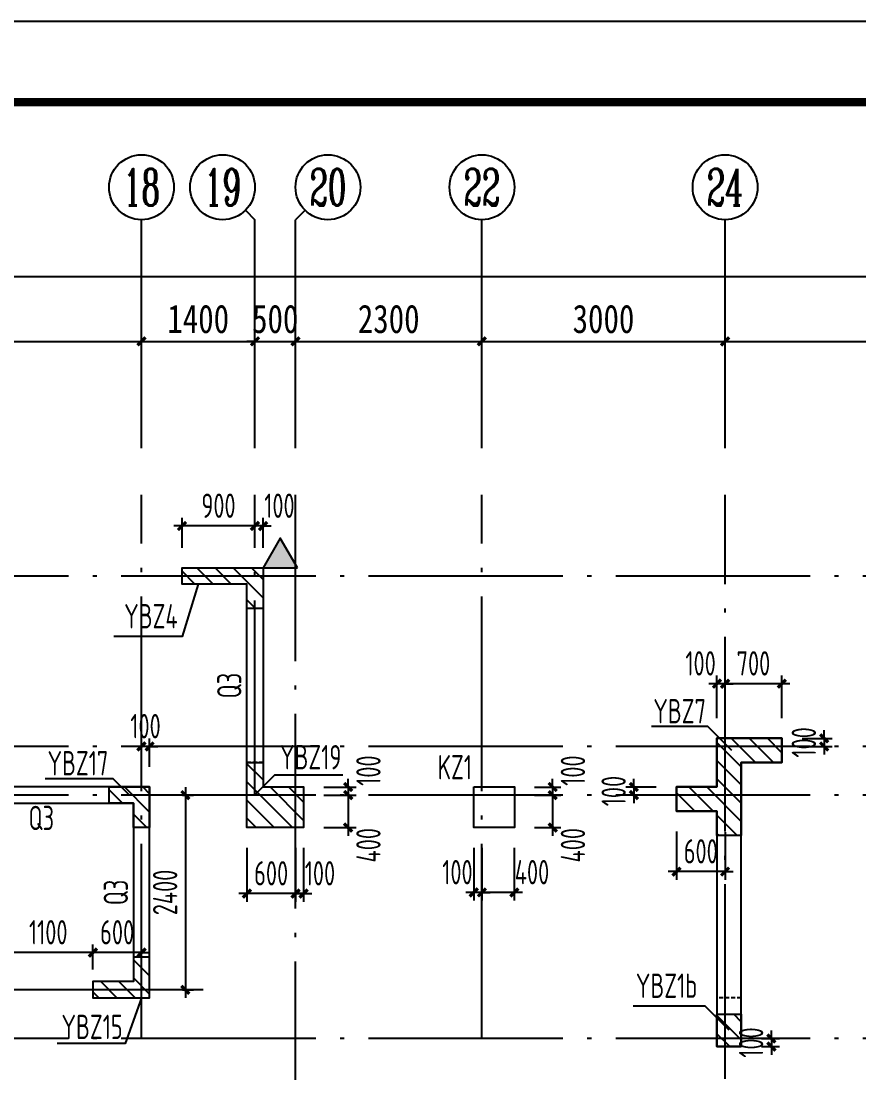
# Model space of a CAD drawing. Extents: x -144902 to 588294, y -160863 to 65494.
# Drawn here: x 8352 to 18690, y 52526 to 65494 of the extents above; entities that cross this region are included whole.
import ezdxf
from ezdxf.enums import TextEntityAlignment as Align

# ---------------------------------------------------------------- set-up
doc = ezdxf.new("R2010")
doc.units = 0
doc.header["$LTSCALE"] = 100
doc.linetypes.add('ACAD_ISO04W100', pattern=[30.5, 24, -3, 0.5, -3])
doc.linetypes.add('DASHED', pattern=[0.75, 0.5, -0.25])
doc.layers.get('0').update_dxf_attribs({"linetype": 'CONTINUOUS'})
doc.layers.get('Defpoints').update_dxf_attribs({"linetype": 'CONTINUOUS'})
for name, color, linetype in [('1508', 2, 'CONTINUOUS'), ('AXIS', 3, 'CONTINUOUS'), ('AXIS_TEXT', 7, 'CONTINUOUS'), ('colu', 255, 'CONTINUOUS'), ('COLU_DASH', 9, 'DASHED'), ('DIM', 3, 'CONTINUOUS'), ('DOTE', 253, 'ACAD_ISO04W100'), ('hatch1', 253, 'CONTINUOUS'), ('TEXT', 7, 'CONTINUOUS'), ('THIN', 7, 'CONTINUOUS'), ('tk', 7, 'CONTINUOUS'), ('剪力墙身标注', 7, 'CONTINUOUS'), ('砼墙', 3, 'CONTINUOUS')]:
    doc.layers.add(name, color=color, linetype=linetype)
doc.styles.add('_HZTXT', font='complex.shx', dxfattribs={"width": 0.7, "bigfont": 'tssdchn.shx'})
doc.styles.add('COMPLEX', font='COMPLEX')
doc.styles.add('DIM_FONT', font='SIMHEI.TTF', dxfattribs={"width": 0.8})
doc.styles.get("Standard").update_dxf_attribs({"font": 'tssdeng.shx', "width": 0.7, "bigfont": 'tssdchn.shx'})
doc.styles.add('TSSD_Dimension', font='Tssdeng.shx', dxfattribs={"width": 0.7, "bigfont": 'tssdchn.shx'})
doc.dimstyles.new('_TCH_ARCH&&100', dxfattribs={"dimtxt": 350, "dimasz": 100, "dimexe": 250, "dimexo": 300, "dimgap": 100, "dimtad": 1, "dimdec": 0, "dimzin": 0, "dimdsep": 46, "dimtxsty": 'DIM_FONT', "dimblk": 'ARCHTICK', "dimcen": 0.09, "dimclrt": 7, "dimazin": 2, "dimtfac": 1, "dimtdec": 0, "dimtix": 1, "dimtmove": 2, "dimatfit": 3, "dimfxl": 1, "dimtolj": 1, "dimtzin": 0, "dimarcsym": 0})
doc.dimstyles.new('TSSD_100_100', dxfattribs={"dimtxt": 300, "dimasz": 100, "dimexe": 100, "dimexo": 250, "dimgap": 100, "dimtad": 1, "dimdec": 0, "dimzin": 0, "dimdsep": 46, "dimtxsty": 'TSSD_Dimension', "dimblk": 'ARCHTICK', "dimcen": 0, "dimdle": 100, "dimclrt": 7, "dimadec": 0, "dimazin": 0, "dimtfac": 1, "dimtdec": 0, "dimtix": 1, "dimtmove": 2, "dimatfit": 3, "dimfxl": 1, "dimtolj": 1, "dimtzin": 0, "dimarcsym": 0})
pattern_1 = [(135, (18775.13, -16.22), (112.2532, 112.2532), [])]

# ---------------------------------------------------------------- blocks, each defined once
blk = doc.blocks.new('A1tk')
at = {"layer": 'tk', "color": 5}
blk.add_lwpolyline([(0, 0), (0, 59400), (84100, 59400), (84100, 0)], close=True, dxfattribs=at)
at = {"layer": 'tk', "const_width": 100}
blk.add_lwpolyline([(2500, 1000), (83100, 1000), (83100, 58400), (2500, 58400)], close=True, dxfattribs=at)
blk = doc.blocks.new('_ArchTick')
at = {"color": 0, "linetype": 'ByBlock', "const_width": 0.4}
blk.add_lwpolyline([(-0.5, -0.5), (0.5, 0.5)], dxfattribs=at)
blk = doc.blocks.new('*D525')
at = {"layer": 'AXIS', "color": 0, "lineweight": -2}
for p, q in [((17038, 60527), (17038, 61795)), ((21438, 60527), (21438, 61795)), ((17038, 61545), (21438, 61545))]:
    blk.add_line(p, q, dxfattribs=at)
at = {"layer": 'Defpoints', "color": 0}
for p in [(21438, 61545), (17038, 60227), (21438, 60227)]:
    blk.add_point(p, dxfattribs=at)
at = {"layer": 'AXIS', "color": 0, "lineweight": -2, "xscale": 100, "yscale": 100, "zscale": 100, "rotation": 180}
blk.add_blockref('_ArchTick', (17038, 61545), dxfattribs=at)
at = {"layer": 'AXIS', "color": 0, "lineweight": -2, "xscale": 100, "yscale": 100, "zscale": 100}
blk.add_blockref('_ArchTick', (21438, 61545), dxfattribs=at)
at = {"layer": 'AXIS', "color": 7, "insert": (19238, 61820), "char_height": 350, "attachment_point": 5, "style": 'DIM_FONT'}
blk.add_mtext('\\A1;4400', dxfattribs=at)
blk = doc.blocks.new('*D526')
at = {"layer": 'AXIS', "color": 0, "lineweight": -2}
for p, q in [((14038, 60527), (14038, 61795)), ((17038, 60527), (17038, 61795)), ((14038, 61545), (17038, 61545))]:
    blk.add_line(p, q, dxfattribs=at)
at = {"layer": 'Defpoints', "color": 0}
for p in [(17038, 61545), (14038, 60227), (17038, 60227)]:
    blk.add_point(p, dxfattribs=at)
at = {"layer": 'AXIS', "color": 0, "lineweight": -2, "xscale": 100, "yscale": 100, "zscale": 100, "rotation": 180}
blk.add_blockref('_ArchTick', (14038, 61545), dxfattribs=at)
at = {"layer": 'AXIS', "color": 0, "lineweight": -2, "xscale": 100, "yscale": 100, "zscale": 100}
blk.add_blockref('_ArchTick', (17038, 61545), dxfattribs=at)
at = {"layer": 'AXIS', "color": 7, "insert": (15538, 61820), "char_height": 350, "attachment_point": 5, "style": 'DIM_FONT'}
blk.add_mtext('\\A1;3000', dxfattribs=at)
blk = doc.blocks.new('*D527')
at = {"layer": 'AXIS', "color": 0, "lineweight": -2}
for p, q in [((11738, 60527), (11738, 61795)), ((14038, 60527), (14038, 61795)), ((11738, 61545), (14038, 61545))]:
    blk.add_line(p, q, dxfattribs=at)
at = {"layer": 'Defpoints', "color": 0}
for p in [(14038, 61545), (11738, 60227), (14038, 60227)]:
    blk.add_point(p, dxfattribs=at)
at = {"layer": 'AXIS', "color": 0, "lineweight": -2, "xscale": 100, "yscale": 100, "zscale": 100, "rotation": 180}
blk.add_blockref('_ArchTick', (11738, 61545), dxfattribs=at)
at = {"layer": 'AXIS', "color": 0, "lineweight": -2, "xscale": 100, "yscale": 100, "zscale": 100}
blk.add_blockref('_ArchTick', (14038, 61545), dxfattribs=at)
at = {"layer": 'AXIS', "color": 7, "insert": (12888, 61820), "char_height": 350, "attachment_point": 5, "style": 'DIM_FONT'}
blk.add_mtext('\\A1;2300', dxfattribs=at)
blk = doc.blocks.new('*D528')
at = {"layer": 'AXIS', "color": 0, "lineweight": -2}
for p, q in [((11238, 60527), (11238, 61795)), ((11738, 60527), (11738, 61795)), ((11238, 61545), (11138, 61545)), ((11238, 61545), (11738, 61545)), ((11738, 61545), (11838, 61545))]:
    blk.add_line(p, q, dxfattribs=at)
at = {"layer": 'Defpoints', "color": 0}
for p in [(11738, 61545), (11238, 60227), (11738, 60227)]:
    blk.add_point(p, dxfattribs=at)
at = {"layer": 'AXIS', "color": 0, "lineweight": -2, "xscale": 100, "yscale": 100, "zscale": 100}
blk.add_blockref('_ArchTick', (11238, 61545), dxfattribs=at)
at = {"layer": 'AXIS', "color": 0, "lineweight": -2, "xscale": 100, "yscale": 100, "zscale": 100, "rotation": 180}
blk.add_blockref('_ArchTick', (11738, 61545), dxfattribs=at)
at = {"layer": 'AXIS', "color": 7, "insert": (11488, 61820), "char_height": 350, "attachment_point": 5, "style": 'DIM_FONT'}
blk.add_mtext('\\A1;500', dxfattribs=at)
blk = doc.blocks.new('*D529')
at = {"layer": 'AXIS', "color": 0, "lineweight": -2}
for p, q in [((9838, 60527), (9838, 61795)), ((11238, 60527), (11238, 61795)), ((9838, 61545), (11238, 61545))]:
    blk.add_line(p, q, dxfattribs=at)
at = {"layer": 'Defpoints', "color": 0}
for p in [(11238, 61545), (9838, 60227), (11238, 60227)]:
    blk.add_point(p, dxfattribs=at)
at = {"layer": 'AXIS', "color": 0, "lineweight": -2, "xscale": 100, "yscale": 100, "zscale": 100, "rotation": 180}
blk.add_blockref('_ArchTick', (9838, 61545), dxfattribs=at)
at = {"layer": 'AXIS', "color": 0, "lineweight": -2, "xscale": 100, "yscale": 100, "zscale": 100}
blk.add_blockref('_ArchTick', (11238, 61545), dxfattribs=at)
at = {"layer": 'AXIS', "color": 7, "insert": (10538, 61820), "char_height": 350, "attachment_point": 5, "style": 'DIM_FONT'}
blk.add_mtext('\\A1;1400', dxfattribs=at)
blk = doc.blocks.new('*D530')
at = {"layer": 'AXIS', "color": 0, "lineweight": -2}
for p, q in [((5038, 60527), (5038, 61795)), ((9838, 60527), (9838, 61795)), ((5038, 61545), (9838, 61545))]:
    blk.add_line(p, q, dxfattribs=at)
at = {"layer": 'Defpoints', "color": 0}
for p in [(9838, 61545), (5038, 60227), (9838, 60227)]:
    blk.add_point(p, dxfattribs=at)
at = {"layer": 'AXIS', "color": 0, "lineweight": -2, "xscale": 100, "yscale": 100, "zscale": 100, "rotation": 180}
blk.add_blockref('_ArchTick', (5038, 61545), dxfattribs=at)
at = {"layer": 'AXIS', "color": 0, "lineweight": -2, "xscale": 100, "yscale": 100, "zscale": 100}
blk.add_blockref('_ArchTick', (9838, 61545), dxfattribs=at)
at = {"layer": 'AXIS', "color": 7, "insert": (7438, 61820), "char_height": 350, "attachment_point": 5, "style": 'DIM_FONT'}
blk.add_mtext('\\A1;4800', dxfattribs=at)
blk = doc.blocks.new('*D541')
at = {"layer": 'AXIS', "color": 0, "lineweight": -2}
for p, q in [((-12862, 60527), (-12862, 62595)), ((26238, 60527), (26238, 62595)), ((-12862, 62345), (26238, 62345))]:
    blk.add_line(p, q, dxfattribs=at)
at = {"layer": 'Defpoints', "color": 0}
for p in [(26238, 62345), (-12862, 60227), (26238, 60227)]:
    blk.add_point(p, dxfattribs=at)
at = {"layer": 'AXIS', "color": 0, "lineweight": -2, "xscale": 100, "yscale": 100, "zscale": 100, "rotation": 180}
blk.add_blockref('_ArchTick', (-12862, 62345), dxfattribs=at)
at = {"layer": 'AXIS', "color": 0, "lineweight": -2, "xscale": 100, "yscale": 100, "zscale": 100}
blk.add_blockref('_ArchTick', (26238, 62345), dxfattribs=at)
at = {"layer": 'AXIS', "color": 7, "insert": (6688, 62620), "char_height": 350, "attachment_point": 5, "style": 'DIM_FONT'}
blk.add_mtext('\\A1;39100', dxfattribs=at)
blk = doc.blocks.new('_AXISO')
blk.add_circle((0, 0), 0.5)
at = {"layer": 'AXIS_TEXT', "style": 'COMPLEX', "width": 1.041667}
blk.add_attdef('A', text='', height=0.56, dxfattribs=at).set_placement((-0.25, -0.28), (0.25, -0.28), align=Align.FIT)
blk = doc.blocks.new('*D568')
at = {"layer": 'Defpoints', "color": 0}
for p in [(14438, 56051), (14438, 55951), (14911, 55951)]:
    blk.add_point(p, dxfattribs=at)
at = {"layer": 'DIM', "color": 0, "lineweight": -2}
for p, q in [((14688, 56051), (15011, 56051)), ((14911, 56051), (14911, 56151)), ((14911, 56051), (14911, 55951)), ((14688, 55951), (15011, 55951)), ((14911, 55951), (14911, 55851))]:
    blk.add_line(p, q, dxfattribs=at)
at = {"layer": 'DIM', "color": 0, "lineweight": -2, "xscale": 100, "yscale": 100, "zscale": 100}
for p, rotation in [((14911, 56051), 270), ((14911, 55951), 90)]:
    blk.add_blockref('_ArchTick', p, dxfattribs=dict(at, rotation=rotation))
at = {"layer": 'DIM', "color": 7, "insert": (15161, 56253), "char_height": 300, "attachment_point": 5, "rotation": 90, "style": 'TSSD_Dimension'}
blk.add_mtext('\\A1;100', dxfattribs=at)
blk = doc.blocks.new('*D569')
at = {"layer": 'Defpoints', "color": 0}
for p in [(14438, 55951), (14438, 55551), (14911, 55551)]:
    blk.add_point(p, dxfattribs=at)
at = {"layer": 'DIM', "color": 0, "lineweight": -2}
for p, q in [((14911, 56051), (14911, 55451)), ((14688, 55951), (15011, 55951)), ((14688, 55551), (15011, 55551))]:
    blk.add_line(p, q, dxfattribs=at)
at = {"layer": 'DIM', "color": 0, "lineweight": -2, "xscale": 100, "yscale": 100, "zscale": 100}
for p, rotation in [((14911, 55951), 90), ((14911, 55551), 270)]:
    blk.add_blockref('_ArchTick', p, dxfattribs=dict(at, rotation=rotation))
at = {"layer": 'DIM', "color": 7, "insert": (15161, 55333), "char_height": 300, "attachment_point": 5, "rotation": 90, "style": 'TSSD_Dimension'}
blk.add_mtext('\\A1;400', dxfattribs=at)
blk = doc.blocks.new('*D570')
at = {"layer": 'Defpoints', "color": 0}
for p in [(14038, 55551), (14438, 55551), (14038, 54751)]:
    blk.add_point(p, dxfattribs=at)
at = {"layer": 'DIM', "color": 0, "lineweight": -2}
for p, q in [((14038, 55301), (14038, 54651)), ((14438, 55301), (14438, 54651)), ((14538, 54751), (13938, 54751))]:
    blk.add_line(p, q, dxfattribs=at)
at = {"layer": 'DIM', "color": 0, "lineweight": -2, "xscale": 100, "yscale": 100, "zscale": 100, "rotation": 180}
blk.add_blockref('_ArchTick', (14038, 54751), dxfattribs=at)
at = {"layer": 'DIM', "color": 0, "lineweight": -2, "xscale": 100, "yscale": 100, "zscale": 100}
blk.add_blockref('_ArchTick', (14438, 54751), dxfattribs=at)
at = {"layer": 'DIM', "color": 7, "insert": (14656, 55001), "char_height": 300, "attachment_point": 5, "style": 'TSSD_Dimension'}
blk.add_mtext('\\A1;400', dxfattribs=at)
blk = doc.blocks.new('*D571')
at = {"layer": 'Defpoints', "color": 0}
for p in [(13938, 55551), (14038, 55551), (13938, 54751)]:
    blk.add_point(p, dxfattribs=at)
at = {"layer": 'DIM', "color": 0, "lineweight": -2}
for p, q in [((13938, 55301), (13938, 54651)), ((14038, 55301), (14038, 54651)), ((13938, 54751), (13838, 54751)), ((14038, 54751), (13938, 54751)), ((14038, 54751), (14138, 54751))]:
    blk.add_line(p, q, dxfattribs=at)
at = {"layer": 'DIM', "color": 0, "lineweight": -2, "xscale": 100, "yscale": 100, "zscale": 100}
blk.add_blockref('_ArchTick', (13938, 54751), dxfattribs=at)
at = {"layer": 'DIM', "color": 0, "lineweight": -2, "xscale": 100, "yscale": 100, "zscale": 100, "rotation": 180}
blk.add_blockref('_ArchTick', (14038, 54751), dxfattribs=at)
at = {"layer": 'DIM', "color": 7, "insert": (13736, 55001), "char_height": 300, "attachment_point": 5, "style": 'TSSD_Dimension'}
blk.add_mtext('\\A1;100', dxfattribs=at)
blk = doc.blocks.new('*D616')
at = {"layer": 'Defpoints', "color": 0}
for p in [(16438, 55751), (17038, 55745), (16438, 55008)]:
    blk.add_point(p, dxfattribs=at)
at = {"layer": 'DIM', "color": 0, "lineweight": -2}
for p, q in [((16438, 55501), (16438, 54908)), ((17038, 55495), (17038, 54908)), ((16438, 55008), (16338, 55008)), ((17038, 55008), (16438, 55008)), ((17038, 55008), (17138, 55008))]:
    blk.add_line(p, q, dxfattribs=at)
at = {"layer": 'DIM', "color": 0, "lineweight": -2, "xscale": 100, "yscale": 100, "zscale": 100}
blk.add_blockref('_ArchTick', (16438, 55008), dxfattribs=at)
at = {"layer": 'DIM', "color": 0, "lineweight": -2, "xscale": 100, "yscale": 100, "zscale": 100, "rotation": 180}
blk.add_blockref('_ArchTick', (17038, 55008), dxfattribs=at)
at = {"layer": 'DIM', "color": 7, "insert": (16738, 55258), "char_height": 300, "attachment_point": 5, "style": 'TSSD_Dimension'}
blk.add_mtext('\\A1;600', dxfattribs=at)
blk = doc.blocks.new('*D617')
at = {"layer": 'Defpoints', "color": 0}
for p in [(17038, 57325), (17038, 56651), (17738, 56651)]:
    blk.add_point(p, dxfattribs=at)
at = {"layer": 'DIM', "color": 0, "lineweight": -2}
for p, q in [((17838, 57325), (16938, 57325)), ((17038, 56901), (17038, 57425)), ((17738, 56901), (17738, 57425))]:
    blk.add_line(p, q, dxfattribs=at)
at = {"layer": 'DIM', "color": 0, "lineweight": -2, "xscale": 100, "yscale": 100, "zscale": 100, "rotation": 180}
blk.add_blockref('_ArchTick', (17038, 57325), dxfattribs=at)
at = {"layer": 'DIM', "color": 0, "lineweight": -2, "xscale": 100, "yscale": 100, "zscale": 100}
blk.add_blockref('_ArchTick', (17738, 57325), dxfattribs=at)
at = {"layer": 'DIM', "color": 7, "insert": (17388, 57575), "char_height": 300, "attachment_point": 5, "style": 'TSSD_Dimension'}
blk.add_mtext('\\A1;700', dxfattribs=at)
blk = doc.blocks.new('*D618')
at = {"layer": 'Defpoints', "color": 0}
for p in [(16938, 57325), (16938, 56651), (17038, 56651)]:
    blk.add_point(p, dxfattribs=at)
at = {"layer": 'DIM', "color": 0, "lineweight": -2}
for p, q in [((16938, 57325), (16838, 57325)), ((16938, 56901), (16938, 57425)), ((17038, 57325), (16938, 57325)), ((17038, 56901), (17038, 57425)), ((17038, 57325), (17138, 57325))]:
    blk.add_line(p, q, dxfattribs=at)
at = {"layer": 'DIM', "color": 0, "lineweight": -2, "xscale": 100, "yscale": 100, "zscale": 100}
blk.add_blockref('_ArchTick', (16938, 57325), dxfattribs=at)
at = {"layer": 'DIM', "color": 0, "lineweight": -2, "xscale": 100, "yscale": 100, "zscale": 100, "rotation": 180}
blk.add_blockref('_ArchTick', (17038, 57325), dxfattribs=at)
at = {"layer": 'DIM', "color": 7, "insert": (16736, 57575), "char_height": 300, "attachment_point": 5, "style": 'TSSD_Dimension'}
blk.add_mtext('\\A1;100', dxfattribs=at)
blk = doc.blocks.new('*D619')
at = {"layer": 'Defpoints', "color": 0}
for p in [(16438, 56051), (15913, 55951), (16438, 55951)]:
    blk.add_point(p, dxfattribs=at)
at = {"layer": 'DIM', "color": 0, "lineweight": -2}
for p, q in [((16188, 56051), (15813, 56051)), ((15913, 56051), (15913, 56151)), ((15913, 56051), (15913, 55951)), ((16188, 55951), (15813, 55951)), ((15913, 55951), (15913, 55851))]:
    blk.add_line(p, q, dxfattribs=at)
at = {"layer": 'DIM', "color": 0, "lineweight": -2, "xscale": 100, "yscale": 100, "zscale": 100}
for p, rotation in [((15913, 56051), 270), ((15913, 55951), 90)]:
    blk.add_blockref('_ArchTick', p, dxfattribs=dict(at, rotation=rotation))
at = {"layer": 'DIM', "color": 7, "insert": (15663, 56001), "char_height": 300, "attachment_point": 5, "rotation": 90, "style": 'TSSD_Dimension'}
blk.add_mtext('\\A1;100', dxfattribs=at)
blk = doc.blocks.new('*D620')
at = {"layer": 'Defpoints', "color": 0}
for p in [(17738, 56651), (17738, 56551), (18260, 56551)]:
    blk.add_point(p, dxfattribs=at)
at = {"layer": 'DIM', "color": 0, "lineweight": -2}
for p, q in [((18260, 56651), (18260, 56751)), ((17988, 56651), (18360, 56651)), ((17988, 56551), (18360, 56551)), ((18260, 56651), (18260, 56551)), ((18260, 56551), (18260, 56451))]:
    blk.add_line(p, q, dxfattribs=at)
at = {"layer": 'DIM', "color": 0, "lineweight": -2, "xscale": 100, "yscale": 100, "zscale": 100}
for p, rotation in [((18260, 56651), 270), ((18260, 56551), 90)]:
    blk.add_blockref('_ArchTick', p, dxfattribs=dict(at, rotation=rotation))
at = {"layer": 'DIM', "color": 7, "insert": (18010, 56601), "char_height": 300, "attachment_point": 5, "rotation": 90, "style": 'TSSD_Dimension'}
blk.add_mtext('\\A1;100', dxfattribs=at)
blk = doc.blocks.new('*D621')
at = {"layer": 'Defpoints', "color": 0}
for p in [(11838, 56051), (11838, 55951), (12388, 55951)]:
    blk.add_point(p, dxfattribs=at)
at = {"layer": 'DIM', "color": 0, "lineweight": -2}
for p, q in [((12088, 56051), (12488, 56051)), ((12388, 56051), (12388, 56151)), ((12388, 56051), (12388, 55951)), ((12088, 55951), (12488, 55951)), ((12388, 55951), (12388, 55851))]:
    blk.add_line(p, q, dxfattribs=at)
at = {"layer": 'DIM', "color": 0, "lineweight": -2, "xscale": 100, "yscale": 100, "zscale": 100}
for p, rotation in [((12388, 56051), 270), ((12388, 55951), 90)]:
    blk.add_blockref('_ArchTick', p, dxfattribs=dict(at, rotation=rotation))
at = {"layer": 'DIM', "color": 7, "insert": (12638, 56253), "char_height": 300, "attachment_point": 5, "rotation": 90, "style": 'TSSD_Dimension'}
blk.add_mtext('\\A1;100', dxfattribs=at)
blk = doc.blocks.new('*D622')
at = {"layer": 'Defpoints', "color": 0}
for p in [(11838, 55951), (11838, 55551), (12388, 55551)]:
    blk.add_point(p, dxfattribs=at)
at = {"layer": 'DIM', "color": 0, "lineweight": -2}
for p, q in [((12388, 56051), (12388, 55451)), ((12088, 55951), (12488, 55951)), ((12088, 55551), (12488, 55551))]:
    blk.add_line(p, q, dxfattribs=at)
at = {"layer": 'DIM', "color": 0, "lineweight": -2, "xscale": 100, "yscale": 100, "zscale": 100}
for p, rotation in [((12388, 55951), 90), ((12388, 55551), 270)]:
    blk.add_blockref('_ArchTick', p, dxfattribs=dict(at, rotation=rotation))
at = {"layer": 'DIM', "color": 7, "insert": (12638, 55333), "char_height": 300, "attachment_point": 5, "rotation": 90, "style": 'TSSD_Dimension'}
blk.add_mtext('\\A1;400', dxfattribs=at)
blk = doc.blocks.new('*D623')
at = {"layer": 'Defpoints', "color": 0}
for p in [(11238, 59269), (11238, 58751), (11338, 58751)]:
    blk.add_point(p, dxfattribs=at)
at = {"layer": 'DIM', "color": 0, "lineweight": -2}
for p, q in [((11238, 59269), (11138, 59269)), ((11238, 59001), (11238, 59369)), ((11338, 59269), (11238, 59269)), ((11338, 59001), (11338, 59369)), ((11338, 59269), (11438, 59269))]:
    blk.add_line(p, q, dxfattribs=at)
at = {"layer": 'DIM', "color": 0, "lineweight": -2, "xscale": 100, "yscale": 100, "zscale": 100}
blk.add_blockref('_ArchTick', (11238, 59269), dxfattribs=at)
at = {"layer": 'DIM', "color": 0, "lineweight": -2, "xscale": 100, "yscale": 100, "zscale": 100, "rotation": 180}
blk.add_blockref('_ArchTick', (11338, 59269), dxfattribs=at)
at = {"layer": 'DIM', "color": 7, "insert": (11540, 59519), "char_height": 300, "attachment_point": 5, "style": 'TSSD_Dimension'}
blk.add_mtext('\\A1;100', dxfattribs=at)
blk = doc.blocks.new('*D624')
at = {"layer": 'Defpoints', "color": 0}
for p in [(10338, 59269), (10338, 58751), (11238, 58751)]:
    blk.add_point(p, dxfattribs=at)
at = {"layer": 'DIM', "color": 0, "lineweight": -2}
for p, q in [((11338, 59269), (10238, 59269)), ((10338, 59001), (10338, 59369)), ((11238, 59001), (11238, 59369))]:
    blk.add_line(p, q, dxfattribs=at)
at = {"layer": 'DIM', "color": 0, "lineweight": -2, "xscale": 100, "yscale": 100, "zscale": 100, "rotation": 180}
blk.add_blockref('_ArchTick', (10338, 59269), dxfattribs=at)
at = {"layer": 'DIM', "color": 0, "lineweight": -2, "xscale": 100, "yscale": 100, "zscale": 100}
blk.add_blockref('_ArchTick', (11238, 59269), dxfattribs=at)
at = {"layer": 'DIM', "color": 7, "insert": (10788, 59519), "char_height": 300, "attachment_point": 5, "style": 'TSSD_Dimension'}
blk.add_mtext('\\A1;900', dxfattribs=at)
blk = doc.blocks.new('*D625')
at = {"layer": 'Defpoints', "color": 0}
for p in [(11738, 55551), (11838, 55551), (11738, 54737)]:
    blk.add_point(p, dxfattribs=at)
at = {"layer": 'DIM', "color": 0, "lineweight": -2}
for p, q in [((11738, 55301), (11738, 54637)), ((11838, 55301), (11838, 54637)), ((11738, 54737), (11638, 54737)), ((11838, 54737), (11738, 54737)), ((11838, 54737), (11938, 54737))]:
    blk.add_line(p, q, dxfattribs=at)
at = {"layer": 'DIM', "color": 0, "lineweight": -2, "xscale": 100, "yscale": 100, "zscale": 100}
blk.add_blockref('_ArchTick', (11738, 54737), dxfattribs=at)
at = {"layer": 'DIM', "color": 0, "lineweight": -2, "xscale": 100, "yscale": 100, "zscale": 100, "rotation": 180}
blk.add_blockref('_ArchTick', (11838, 54737), dxfattribs=at)
at = {"layer": 'DIM', "color": 7, "insert": (12040, 54987), "char_height": 300, "attachment_point": 5, "style": 'TSSD_Dimension'}
blk.add_mtext('\\A1;100', dxfattribs=at)
blk = doc.blocks.new('*D626')
at = {"layer": 'Defpoints', "color": 0}
for p in [(11138, 55551), (11738, 55551), (11138, 54737)]:
    blk.add_point(p, dxfattribs=at)
at = {"layer": 'DIM', "color": 0, "lineweight": -2}
for p, q in [((11138, 55301), (11138, 54637)), ((11738, 55301), (11738, 54637)), ((11138, 54737), (11038, 54737)), ((11738, 54737), (11138, 54737)), ((11738, 54737), (11838, 54737))]:
    blk.add_line(p, q, dxfattribs=at)
at = {"layer": 'DIM', "color": 0, "lineweight": -2, "xscale": 100, "yscale": 100, "zscale": 100}
blk.add_blockref('_ArchTick', (11138, 54737), dxfattribs=at)
at = {"layer": 'DIM', "color": 0, "lineweight": -2, "xscale": 100, "yscale": 100, "zscale": 100, "rotation": 180}
blk.add_blockref('_ArchTick', (11738, 54737), dxfattribs=at)
at = {"layer": 'DIM', "color": 7, "insert": (11438, 54987), "char_height": 300, "attachment_point": 5, "style": 'TSSD_Dimension'}
blk.add_mtext('\\A1;600', dxfattribs=at)
blk = doc.blocks.new('*D627')
at = {"layer": 'Defpoints', "color": 0}
for p in [(9838, 56551), (9838, 56051), (9938, 56051)]:
    blk.add_point(p, dxfattribs=at)
at = {"layer": 'DIM', "color": 0, "lineweight": -2}
for p, q in [((9838, 56551), (9738, 56551)), ((9838, 56301), (9838, 56651)), ((9938, 56551), (9838, 56551)), ((9938, 56301), (9938, 56651)), ((9938, 56551), (10038, 56551))]:
    blk.add_line(p, q, dxfattribs=at)
at = {"layer": 'DIM', "color": 0, "lineweight": -2, "xscale": 100, "yscale": 100, "zscale": 100}
blk.add_blockref('_ArchTick', (9838, 56551), dxfattribs=at)
at = {"layer": 'DIM', "color": 0, "lineweight": -2, "xscale": 100, "yscale": 100, "zscale": 100, "rotation": 180}
blk.add_blockref('_ArchTick', (9938, 56551), dxfattribs=at)
at = {"layer": 'DIM', "color": 7, "insert": (9888, 56801), "char_height": 300, "attachment_point": 5, "style": 'TSSD_Dimension'}
blk.add_mtext('\\A1;100', dxfattribs=at)
blk = doc.blocks.new('*D629')
at = {"layer": 'Defpoints', "color": 0}
for p in [(10093, 55951), (10093, 53551), (10380, 53551)]:
    blk.add_point(p, dxfattribs=at)
at = {"layer": 'DIM', "color": 0, "lineweight": -2}
for p, q in [((10380, 56051), (10380, 53451)), ((10343, 55951), (10480, 55951)), ((10343, 53551), (10480, 53551))]:
    blk.add_line(p, q, dxfattribs=at)
at = {"layer": 'DIM', "color": 0, "lineweight": -2, "xscale": 100, "yscale": 100, "zscale": 100}
for p, rotation in [((10380, 55951), 90), ((10380, 53551), 270)]:
    blk.add_blockref('_ArchTick', p, dxfattribs=dict(at, rotation=rotation))
at = {"layer": 'DIM', "color": 7, "insert": (10130, 54751), "char_height": 300, "attachment_point": 5, "rotation": 90, "style": 'TSSD_Dimension'}
blk.add_mtext('\\A1;2400', dxfattribs=at)
blk = doc.blocks.new('*D630')
at = {"layer": 'Defpoints', "color": 0}
for p in [(9238, 54010), (9238, 53551), (9838, 53551)]:
    blk.add_point(p, dxfattribs=at)
at = {"layer": 'DIM', "color": 0, "lineweight": -2}
for p, q in [((9238, 53801), (9238, 54110)), ((9838, 53801), (9838, 54110)), ((9238, 54010), (9138, 54010)), ((9838, 54010), (9238, 54010)), ((9838, 54010), (9938, 54010))]:
    blk.add_line(p, q, dxfattribs=at)
at = {"layer": 'DIM', "color": 0, "lineweight": -2, "xscale": 100, "yscale": 100, "zscale": 100}
blk.add_blockref('_ArchTick', (9238, 54010), dxfattribs=at)
at = {"layer": 'DIM', "color": 0, "lineweight": -2, "xscale": 100, "yscale": 100, "zscale": 100, "rotation": 180}
blk.add_blockref('_ArchTick', (9838, 54010), dxfattribs=at)
at = {"layer": 'DIM', "color": 7, "insert": (9538, 54260), "char_height": 300, "attachment_point": 5, "style": 'TSSD_Dimension'}
blk.add_mtext('\\A1;600', dxfattribs=at)
blk = doc.blocks.new('*D631')
at = {"layer": 'Defpoints', "color": 0}
for p in [(8138, 54010), (8138, 53551), (9238, 53551)]:
    blk.add_point(p, dxfattribs=at)
at = {"layer": 'DIM', "color": 0, "lineweight": -2}
for p, q in [((8138, 53801), (8138, 54110)), ((9238, 53801), (9238, 54110)), ((9338, 54010), (8038, 54010))]:
    blk.add_line(p, q, dxfattribs=at)
at = {"layer": 'DIM', "color": 0, "lineweight": -2, "xscale": 100, "yscale": 100, "zscale": 100, "rotation": 180}
blk.add_blockref('_ArchTick', (8138, 54010), dxfattribs=at)
at = {"layer": 'DIM', "color": 0, "lineweight": -2, "xscale": 100, "yscale": 100, "zscale": 100}
blk.add_blockref('_ArchTick', (9238, 54010), dxfattribs=at)
at = {"layer": 'DIM', "color": 7, "insert": (8688, 54260), "char_height": 300, "attachment_point": 5, "style": 'TSSD_Dimension'}
blk.add_mtext('\\A1;1100', dxfattribs=at)
blk = doc.blocks.new('*D736')
at = {"layer": 'Defpoints', "color": 0}
for p in [(17238, 52951), (17238, 52851), (17609, 52851)]:
    blk.add_point(p, dxfattribs=at)
at = {"layer": 'DIM', "color": 0, "lineweight": -2}
for p, q in [((17609, 52951), (17609, 53051)), ((17488, 52951), (17709, 52951)), ((17609, 52951), (17609, 52851)), ((17488, 52851), (17709, 52851)), ((17609, 52851), (17609, 52751))]:
    blk.add_line(p, q, dxfattribs=at)
at = {"layer": 'DIM', "color": 0, "lineweight": -2, "xscale": 100, "yscale": 100, "zscale": 100}
for p, rotation in [((17609, 52951), 270), ((17609, 52851), 90)]:
    blk.add_blockref('_ArchTick', p, dxfattribs=dict(at, rotation=rotation))
at = {"layer": 'DIM', "color": 7, "insert": (17359, 52901), "char_height": 300, "attachment_point": 5, "rotation": 90, "style": 'TSSD_Dimension'}
blk.add_mtext('\\A1;100', dxfattribs=at)

msp = doc.modelspace()

# ---------------------------------------------------------------- hatches: boundary and pattern name
at = {"layer": 'hatch1'}
h = msp.add_hatch(dxfattribs=at)
h.set_pattern_fill('ANSI31', color=256, scale=50, style=0)
h.set_pattern_definition(pattern_1)
h.paths.add_polyline_path([(11338.296, 58751.407), (11338.296, 58251.407), (11138.296, 58251.407), (11138.296, 58551.407), (10338.296, 58551.407), (10338.296, 58751.407)])
h = msp.add_hatch(dxfattribs=at)
h.set_pattern_fill('ANSI31', color=256, scale=50, style=0)
h.set_pattern_definition(pattern_1)
h.paths.add_polyline_path([(17738.296, 56651.407), (17738.296, 56351.407), (17238.296, 56351.407), (17238.296, 55451.418), (16938.296, 55451.418), (16938.296, 55751.418), (16438.296, 55751.418), (16438.296, 56051.418), (16938.296, 56051.418), (16938.296, 56651.407)])
h = msp.add_hatch(dxfattribs=at)
h.set_pattern_fill('ANSI31', color=256, scale=50, style=0)
h.set_pattern_definition(pattern_1)
h.paths.add_polyline_path([(11138.296, 56351.407), (11338.296, 56351.407), (11338.296, 56051.407), (11838.296, 56051.407), (11838.296, 55551.407), (11138.296, 55551.407)])
h = msp.add_hatch(dxfattribs=at)
h.set_pattern_fill('ANSI31', color=256, scale=50, style=0)
h.set_pattern_definition(pattern_1)
h.paths.add_polyline_path([(9938.296, 56051.418), (9938.296, 55551.418), (9738.296, 55551.418), (9738.296, 55851.418), (9438.296, 55851.416), (9438.295, 56051.416)])
h = msp.add_hatch(dxfattribs=at)
h.set_pattern_fill('ANSI31', color=256, scale=50, style=0)
h.set_pattern_definition(pattern_1)
h.paths.add_polyline_path([(9938.296, 53451.417), (9938.296, 53951.417), (9738.296, 53951.417), (9738.296, 53651.417), (9238.296, 53651.419), (9238.295, 53451.419)])
h = msp.add_hatch(dxfattribs=at)
h.set_pattern_fill('ANSI31', color=256, scale=50, style=0)
h.set_pattern_definition(pattern_1)
h.paths.add_polyline_path([(17238.296, 53251.407), (17238.296, 52851.407), (16938.296, 52851.407), (16938.296, 53251.407)])
at = {"layer": 'TEXT'}
msp.add_hatch(color=256, dxfattribs=at).paths.add_polyline_path([(11550.385, 59118.757), (11762.475, 58751.407), (11338.296, 58751.407)])

# ---------------------------------------------------------------- linework, layer by layer
at = {"layer": 'AXIS'}
for p, q in [((11121.139, 63162.141), (11238.296, 63044.983)), ((11855.453, 63162.141), (11738.296, 63044.983)), ((9838.296, 60227.331, 0), (9838.296, 63044.983)), ((11238.296, 60227.331, 0), (11238.296, 63044.983)), ((11738.296, 60227.331, 0), (11738.296, 63044.983)), ((14038.296, 60227.331, 0), (14038.296, 63044.983)), ((17038.296, 60227.331, 0), (17038.296, 63044.983)), ((10598.277, 53551.407), (9598.277, 53551.407))]:
    msp.add_line(p, q, dxfattribs=at)
at = {"layer": 'colu', "color": 1}
for points in [[(11338.296, 58751.407), (11338.296, 58251.407), (11138.296, 58251.407), (11138.296, 58551.407), (10338.296, 58551.407), (10338.296, 58751.407), (11338.296, 58751.407)], [(17738.296, 56651.407), (17738.296, 56351.407), (17238.296, 56351.407), (17238.296, 55451.418), (16938.296, 55451.418), (16938.296, 55751.418), (16438.296, 55751.418), (16438.296, 56051.418), (16938.296, 56051.418), (16938.296, 56651.407), (17738.296, 56651.407)], [(11138.296, 56351.407), (11338.296, 56351.407), (11338.296, 56051.407), (11838.296, 56051.407), (11838.296, 55551.407), (11138.296, 55551.407), (11138.296, 56351.407)], [(9938.296, 56051.418), (9938.296, 55551.418), (9738.296, 55551.418), (9738.296, 55851.418), (9438.296, 55851.416), (9438.295, 56051.416), (9938.296, 56051.418)], [(17238.296, 53251.407), (17238.296, 52851.407), (16938.296, 52851.407), (16938.296, 53251.407), (17238.296, 53251.407)]]:
    msp.add_lwpolyline(points, dxfattribs=at)
at = {"layer": 'colu', "color": 1, "elevation": 0}
msp.add_lwpolyline([(9938.296, 53451.417), (9938.296, 53951.417), (9738.296, 53951.417), (9738.296, 53651.417), (9238.296, 53651.419), (9238.295, 53451.419), (9938.296, 53451.417)], dxfattribs=at)
at = {"layer": 'COLU_DASH'}
for p, q in [((11338.296, 56351.407), (11138.296, 56351.407)), ((17238.296, 53451.407), (16938.296, 53451.407))]:
    msp.add_line(p, q, dxfattribs=at)
at = {"layer": 'DOTE'}
for p, q in [((9838.296, 52951.407), (9838.296, 59651.407)), ((11238.296, 55951.407), (11238.296, 59651.407)), ((11738.296, 48451.407), (11738.296, 59651.407)), ((14038.296, 52951.407), (14038.296, 59651.407)), ((17038.296, 40251.407), (17038.296, 59651.407)), ((27238.296, 58651.407), (-13861.704, 58651.407)), ((27238.296, 56551.407), (-13861.704, 56551.407)), ((27238.296, 55951.407), (-8261.704, 55951.407)), ((9838.296, 53551.407), (5038.296, 53551.407)), ((27238.296, 52951.407), (-2161.704, 52951.407))]:
    msp.add_line(p, q, dxfattribs=at)
at = {"layer": 'TEXT'}
msp.add_lwpolyline([(11762.475, 58751.407), (11550.385, 59118.757), (11338.296, 58751.407)], close=True, dxfattribs=at)
at = {"layer": 'THIN', "color": 210}
for p, q in [((16128.404, 56801.407), (16820.659, 56801.407)), ((17120.659, 56501.407), (16820.659, 56801.407)), ((15906.096, 53351.407), (16788.296, 53351.407)), ((17088.296, 53051.407), (16788.296, 53351.407))]:
    msp.add_line(p, q, dxfattribs=at)
for points in [[(10538.296, 58551.407), (10338.296, 57906.565), (9498.296, 57906.565)], [(9688.296, 55951.417), (9488.296, 56151.417), (8648.296, 56151.417)], [(9838.296, 53451.417), (9638.296, 52890.151), (8798.296, 52890.151)]]:
    msp.add_lwpolyline(points, dxfattribs=at)
at = {"layer": 'THIN', "color": 210, "elevation": 0}
msp.add_lwpolyline([(11231.981, 55951.407), (11481.981, 56201.407), (12321.981, 56201.407)], dxfattribs=at)
at = {"layer": '砼墙', "elevation": 0}
for points in [[(10338.296, 58751.407), (11338.296, 58751.407), (11338.296, 56051.407), (11838.296, 56051.407), (11838.296, 55551.407), (11138.296, 55551.407), (11138.296, 58551.407), (10338.296, 58551.407)], [(17238.296, 56351.407), (17738.296, 56351.407), (17738.296, 56651.407), (16938.296, 56651.407), (16938.296, 56051.418), (16438.296, 56051.418), (16438.296, 55751.418), (16938.296, 55751.418), (16938.296, 52851.407), (17238.296, 52851.407)], [(7538.296, 53651.417), (7538.296, 55851.407), (9738.296, 55851.418), (9738.296, 53651.417), (9238.296, 53651.417), (9238.296, 53451.417), (9938.296, 53451.417), (9938.296, 56051.418), (4938.296, 56051.397), (4938.296, 53451.417), (5638.296, 53451.417), (5638.296, 53651.417), (5138.296, 53651.417), (5138.296, 55851.417), (7338.296, 55851.407), (7338.296, 53651.417), (6738.22, 53651.417), (6738.22, 53451.417), (8138.372, 53451.417), (8138.372, 53651.417)], [(13938.296, 56051.418), (14438.296, 56051.418), (14438.296, 55551.418), (13938.296, 55551.418)]]:
    msp.add_lwpolyline(points, close=True, dxfattribs=at)

# ---------------------------------------------------------------- block references
at = {"layer": '1508'}
msp.add_blockref('A1tk', (-20399.668, 6094.074), dxfattribs=at)
at = {"layer": 'AXIS'}
ref = msp.add_blockref('_AXISO', (9838.296, 63444.983), dxfattribs=dict(at, xscale=800, yscale=800, zscale=800))
ref.add_attrib('A', '18', dxfattribs={"layer": 'AXIS_TEXT', "height": 452.5483, "style": '_HZTXT', "width": 0.724138}).set_placement((9612.022, 63218.709), (10064.57, 63218.709), align=Align.FIT)
ref = msp.add_blockref('_AXISO', (10838.296, 63444.983), dxfattribs=dict(at, xscale=800, yscale=800, zscale=800))
ref.add_attrib('A', '19', dxfattribs={"layer": 'AXIS_TEXT', "height": 452.5483, "style": '_HZTXT', "width": 0.724138}).set_placement((10612.022, 63218.709), (11064.57, 63218.709), align=Align.FIT)
ref = msp.add_blockref('_AXISO', (12138.296, 63444.983), dxfattribs=dict(at, xscale=800, yscale=800, zscale=800))
ref.add_attrib('A', '20', dxfattribs={"layer": 'AXIS_TEXT', "height": 452.5483, "style": '_HZTXT', "width": 0.617647}).set_placement((11912.022, 63218.709), (12364.57, 63218.709), align=Align.FIT)
ref = msp.add_blockref('_AXISO', (14038.296, 63444.983), dxfattribs=dict(at, xscale=800, yscale=800, zscale=800))
ref.add_attrib('A', '22', dxfattribs={"layer": 'AXIS_TEXT', "height": 452.5483, "style": '_HZTXT', "width": 0.617647}).set_placement((13812.022, 63218.709), (14264.57, 63218.709), align=Align.FIT)
ref = msp.add_blockref('_AXISO', (17038.296, 63444.983), dxfattribs=dict(at, xscale=800, yscale=800, zscale=800))
ref.add_attrib('A', '24', dxfattribs={"layer": 'AXIS_TEXT', "height": 452.5483, "style": '_HZTXT', "width": 0.583333}).set_placement((16812.022, 63218.709), (17264.57, 63218.709), align=Align.FIT)

# ---------------------------------------------------------------- texts
at = {"layer": 'TEXT', "color": 210, "width": 0.7}
for s, p in [('YBZ4', (9624.45, 58006.565)), ('YBZ7', (16152.613, 56835.445)), ('YBZ19', (11546.274, 56268.431, 0)), ('YBZ17', (8678.366, 56194.084)), ('KZ1', (13491.816, 56144.648)), ('YBZ1b', (15937.142, 53451.407)), ('YBZ15', (8850.577, 52943.761))]:
    msp.add_text(s, height=300, dxfattribs=at).set_placement(p)
at = {"layer": '剪力墙身标注', "color": 3, "width": 0.7}
for p in [(11071.182, 57143.003), (9671.195, 54593.131)]:
    msp.add_text('Q3', height=300, rotation=90, dxfattribs=at).set_placement(p)
msp.add_text('Q3', height=300, dxfattribs=at).set_placement((8443.761, 55519.394))

# ---------------------------------------------------------------- dimensions: what is measured, and where the dimension line sits
at = {"layer": 'AXIS'}
for p1, p2, distance, picture, middle in [((-12861.704, 60227.331, 0), (26238.296, 60227.331, 0), 2117.653, '*D541', (6688.296, 62619.983, 0)), ((5038.296, 60227.331, 0), (9838.296, 60227.331, 0), 1317.653, '*D530', (7438.296, 61819.983, 0)), ((9838.296, 60227.331, 0), (11238.296, 60227.331, 0), 1317.653, '*D529', (10538.296, 61819.983, 0)), ((11238.296, 60227.331, 0), (11738.296, 60227.331, 0), 1317.653, '*D528', (11488.296, 61819.983, 0)), ((11738.296, 60227.331, 0), (14038.296, 60227.331, 0), 1317.653, '*D527', (12888.296, 61819.983, 0)), ((14038.296, 60227.331, 0), (17038.296, 60227.331, 0), 1317.653, '*D526', (15538.296, 61819.983, 0)), ((17038.296, 60227.331, 0), (21438.296, 60227.331, 0), 1317.653, '*D525', (19238.296, 61819.983, 0))]:
    dim = msp.add_aligned_dim(p1=p1, p2=p2, distance=distance, dimstyle='_TCH_ARCH&&100', dxfattribs=at)
    dim.commit()
    dim.dimension.update_dxf_attribs({"geometry": picture, "text_midpoint": middle})
at = {"layer": 'DIM'}
for base, p1, p2, angle, picture, middle in [((10338.296, 59269.177), (11238.296, 58751.407), (10338.296, 58751.407), 180, '*D624', (10788.296, 59519.177)), ((17038.296, 57324.953), (17738.296, 56651.407), (17038.296, 56651.407), 180, '*D617', (17388.296, 57574.953)), ((9838.296, 56551.407), (9938.296, 56051.418), (9838.296, 56051.418), 180, '*D627', (9888.296, 56801.407)), ((18260.113, 56551.407), (17738.296, 56651.407), (17738.296, 56551.407), 90, '*D620', (18010.113, 56601.407)), ((15912.621, 55951.407), (16438.296, 56051.418), (16438.296, 55951.407), 90, '*D619', (15662.621, 56001.412)), ((10379.987, 53551.407), (10093.036, 55951.407), (10093.036, 53551.407), 90, '*D629', (10129.987, 54751.407)), ((16438.296, 55007.518), (17038.296, 55744.821), (16438.296, 55751.418), 180, '*D616', (16738.296, 55257.518)), ((11138.296, 54737.495), (11738.296, 55551.407), (11138.296, 55551.407), 180, '*D626', (11438.296, 54987.495)), ((8138.372, 54009.526), (9238.296, 53551.407), (8138.372, 53551.417), 180, '*D631', (8688.334, 54259.526)), ((9238.296, 54009.526), (9838.296, 53551.407), (9238.296, 53551.407), 180, '*D630', (9538.296, 54259.526)), ((17608.781, 52851.407), (17238.296, 52951.407), (17238.296, 52851.407), 90, '*D736', (17358.781, 52901.407))]:
    dim = msp.add_linear_dim(base=base, p1=p1, p2=p2, angle=angle, dimstyle='TSSD_100_100', dxfattribs=at)
    dim.commit()
    dim.dimension.update_dxf_attribs({"geometry": picture, "text_midpoint": middle})
for base, p1, p2, angle, picture, middle, dimtype in [((11238.296, 59269.177), (11338.296, 58751.407), (11238.296, 58751.407), 180, '*D623', (11540.219, 59519.177), 160), ((16938.296, 57324.953), (17038.296, 56651.407), (16938.296, 56651.407), 180, '*D618', (16736.373, 57574.953), 160), ((12388.293, 55951.407), (11838.296, 56051.407), (11838.296, 55951.407), 90, '*D621', (12638.293, 56253.33), 160), ((14911.01, 55951.407), (14438.296, 56051.418), (14438.296, 55951.407), 270, '*D568', (15161.01, 56253.341), 161), ((12388.293, 55551.407), (11838.296, 55951.407), (11838.296, 55551.407), 90, '*D622', (12638.293, 55333.33), 160), ((14911.01, 55551.418), (14438.296, 55951.407), (14438.296, 55551.418), 270, '*D569', (15161.01, 55333.341), 161), ((11738.296, 54737.495), (11838.296, 55551.407), (11738.296, 55551.407), 180, '*D625', (12040.219, 54987.495), 160), ((13938.296, 54751.418), (14038.296, 55551.418), (13938.296, 55551.418), 180, '*D571', (13736.373, 55001.418), 161), ((14038.296, 54751.418), (14438.296, 55551.418), (14038.296, 55551.418), 180, '*D570', (14656.373, 55001.418), 161)]:
    dim = msp.add_linear_dim(base=base, p1=p1, p2=p2, angle=angle, dimstyle='TSSD_100_100', dxfattribs=at)
    dim.commit()
    dim.dimension.update_dxf_attribs({"geometry": picture, "text_midpoint": middle, "dimtype": dimtype})

doc.saveas('drawing.dxf')
